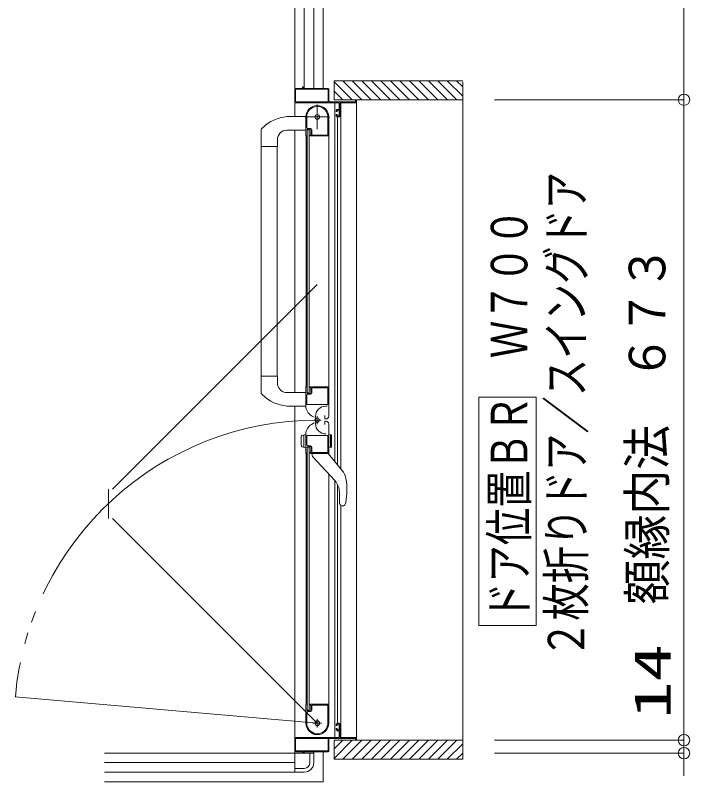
# Model space of a CAD drawing. Units: millimetres on the paper. Extents: x -305 to 305, y -152 to 152.
# Drawn here: x -53.11 to -17.68, y 13.57 to 53.84 of the extents above; entities that cross this region are included whole.
import ezdxf
from ezdxf.enums import TextEntityAlignment as Align

# ---------------------------------------------------------------- set-up
doc = ezdxf.new("R2010")
doc.units = ezdxf.units.MM
doc.linetypes.add('LONG_CHAIN', pattern=[21, 18, -1, 1, -1])
doc.linetypes.add('LONG_DOUBLE_CHAIN', pattern=[21.8, 18, -1, 0.6, -0.6, 0.6, -1])
doc.layers.add('0-0_0', color=7, linetype='Continuous', lineweight=9)
doc.layers.add('0-1_VIEW0001', color=7, linetype='Continuous', lineweight=9)
doc.styles.add('ＭＳ ゴシック', font='')
doc.styles.get('ＭＳ ゴシック').set_extended_font_data('MS Gothic')

# ---------------------------------------------------------------- blocks, each defined once
blk = doc.blocks.new('_ORIGIN')
at = {"layer": '0-0_0'}
blk.add_line((0, 0), (-1, 0), dxfattribs=at)
blk.add_circle((0, 0), 0.5, dxfattribs=at)

msp = doc.modelspace()

# ---------------------------------------------------------------- linework, layer by layer
at = {"layer": '0-0_0'}
for p, q in [((-17.984, 79.474), (-17.984, 50.004)), ((-27.945, 49.404), (-17.984, 49.404)), ((-27.945, 49.404), (-17.984, 49.404)), ((-17.984, 48.804), (-17.984, 16.354)), ((-17.984, 15.754), (-17.984, 21.001)), ((-17.984, 16.354), (-17.984, 16.954)), ((-27.945, 15.754), (-17.984, 15.754)), ((-27.945, 15.754), (-17.984, 15.754)), ((-17.984, 15.754), (-17.984, 15.074)), ((-27.945, 15.074), (-17.984, 15.074)), ((-17.984, 14.474), (-17.984, 13.874))]:
    msp.add_line(p, q, dxfattribs=at)
at = {"layer": '0-1_VIEW0001', "linetype": 'LONG_DOUBLE_CHAIN'}
for p, q in [((-36.934, 81.574), (-36.934, 49.999)), ((-37.249, 39.695), (-48.01, 28.935)), ((-48.21, 28.935), (-48.21, 27.409)), ((-37.249, 16.649), (-48.01, 27.409)), ((-53.114, 18.037), (-37.249, 16.649)), ((-36.934, 15.149), (-36.934, 13.574)), ((-48.434, 13.574), (-36.934, 13.574))]:
    msp.add_line(p, q, dxfattribs=at)
at = {"layer": '0-1_VIEW0001'}
for p, q in [((-38.434, 49.949), (-38.434, 81.074)), ((-37.934, 49.999), (-37.934, 80.074)), ((-37.434, 49.999), (-37.434, 80.074)), ((-37.434, 80.074), (-37.434, 49.999)), ((-29.609, 50.399), (-36.359, 50.399)), ((-36.359, 49.399), (-36.359, 50.399)), ((-35.41, 49.399), (-36.359, 50.349)), ((-34.91, 49.399), (-35.909, 50.399)), ((-34.41, 49.399), (-35.409, 50.399)), ((-33.909, 49.399), (-34.909, 50.399)), ((-33.409, 49.399), (-34.409, 50.399)), ((-32.909, 49.399), (-33.909, 50.399)), ((-32.409, 49.399), (-33.409, 50.399)), ((-31.909, 49.399), (-32.909, 50.399)), ((-31.409, 49.399), (-32.409, 50.399)), ((-30.909, 49.399), (-31.909, 50.399)), ((-30.414, 49.399), (-31.414, 50.399)), ((-29.919, 49.399), (-30.919, 50.399)), ((-29.609, 49.583), (-30.424, 50.399)), ((-29.609, 50.078), (-29.929, 50.399)), ((-29.609, 50.348), (-29.609, 14.749)), ((-38.434, 49.951), (-38.434, 48.524)), ((-38.389, 49.314), (-38.389, 49.939)), ((-38.384, 49.999), (-38.049, 49.999)), ((-38.374, 49.954), (-36.694, 49.954)), ((-38.034, 50.014), (-38.034, 50.064)), ((-38.024, 50.074), (-38.004, 50.074)), ((-37.994, 50.064), (-37.994, 50.014)), ((-37.979, 49.999), (-36.684, 49.999)), ((-36.679, 49.939), (-36.679, 49.314)), ((-36.634, 49.949), (-36.634, 49.314)), ((-35.91, 49.399), (-36.359, 49.849)), ((-36.114, 49.249), (-38.409, 49.249)), ((-36.694, 49.299), (-38.374, 49.299)), ((-36.619, 49.299), (-35.249, 49.299)), ((-29.609, 49.399), (-36.359, 49.399)), ((-36.328, 30.403), (-36.328, 49.249)), ((-36.099, 48.914), (-36.099, 49.234)), ((-36.049, 49.234), (-36.049, 48.549)), ((-35.199, 49.249), (-36.034, 49.249)), ((-36.011, 30.019), (-36.011, 49.249)), ((-35.234, 49.314), (-35.234, 49.384)), ((-35.184, 49.384), (-35.184, 49.264)), ((-35.184, 15.899), (-35.184, 49.249)), ((-36.249, 48.794), (-36.249, 48.849)), ((-36.214, 48.779), (-36.234, 48.779)), ((-36.199, 48.899), (-36.114, 48.899)), ((-36.199, 48.839), (-36.199, 48.794)), ((-36.114, 48.854), (-36.184, 48.854)), ((-36.099, 48.569), (-36.099, 48.839)), ((-38.677, 48.523), (-37.859, 48.526)), ((-37.849, 47.514), (-37.849, 48.499)), ((-37.804, 47.969), (-37.804, 48.499)), ((-36.699, 48.572), (-36.699, 47.559)), ((-36.649, 48.499), (-36.649, 34.324)), ((-36.249, 48.549), (-36.249, 48.614)), ((-36.234, 48.629), (-36.214, 48.629)), ((-36.199, 48.614), (-36.199, 48.569)), ((-36.099, 48.499), (-36.199, 48.499)), ((-36.188, 30.234), (-36.188, 48.499)), ((-36.184, 48.554), (-36.114, 48.554)), ((-39.973, 48.062), (-40.172, 47.878)), ((-40.199, 46.948), (-40.199, 47.809)), ((-38.844, 47.803), (-37.849, 47.803)), ((-38.434, 47.799), (-38.434, 34.024)), ((-37.786, 47.52), (-37.795, 47.506)), ((-37.684, 47.824), (-37.784, 47.824)), ((-37.784, 33.999), (-37.784, 47.824)), ((-37.634, 47.849), (-37.759, 47.849)), ((-37.614, 47.894), (-37.729, 47.894)), ((-37.684, 33.999), (-37.684, 47.824)), ((-37.624, 47.528), (-37.624, 47.534)), ((-37.614, 47.506), (-37.622, 47.52)), ((-37.584, 47.574), (-37.584, 47.799)), ((-37.539, 47.559), (-37.539, 47.819)), ((-36.709, 47.549), (-37.529, 47.549)), ((-39.344, 46.948), (-39.344, 47.303)), ((-37.834, 34.324), (-37.834, 47.499)), ((-37.808, 47.499), (-37.834, 47.499)), ((-36.659, 47.499), (-37.601, 47.499)), ((-40.199, 46.948), (-40.199, 34.013)), ((-39.344, 46.948), (-40.199, 46.948)), ((-39.349, 46.948), (-39.349, 34.874)), ((-39.344, 34.874), (-40.199, 34.874)), ((-39.344, 34.874), (-39.344, 34.519)), ((-37.849, 34.309), (-37.849, 33.322)), ((-37.834, 34.324), (-37.808, 34.324)), ((-37.795, 34.316), (-37.786, 34.302)), ((-37.624, 34.289), (-37.624, 34.295)), ((-37.622, 34.302), (-37.614, 34.316)), ((-36.649, 34.324), (-37.601, 34.324)), ((-37.584, 34.024), (-37.584, 34.249)), ((-37.539, 34.009), (-37.539, 34.259)), ((-37.524, 34.274), (-36.709, 34.274)), ((-36.699, 34.264), (-36.699, 33.404)), ((-36.649, 34.355), (-36.649, 32.784)), ((-39.974, 33.762), (-40.172, 33.945)), ((-38.914, 34.024), (-37.859, 34.024)), ((-37.804, 33.409), (-37.804, 33.859)), ((-37.784, 33.999), (-37.684, 33.999)), ((-37.759, 33.974), (-37.634, 33.974)), ((-37.729, 33.934), (-37.614, 33.934)), ((-25.755, 33.785), (-28.755, 33.785)), ((-28.755, 21.785), (-28.755, 33.785)), ((-25.755, 21.785), (-25.755, 33.785)), ((-38.677, 33.299), (-37.859, 33.296)), ((-38.434, 14.074), (-38.434, 33.298)), ((-38.434, 33.298), (-38.434, 15.199)), ((-36.709, 33.394), (-37.789, 33.394)), ((-36.723, 33.304), (-36.803, 33.304)), ((-37.419, 32.728), (-37.549, 32.803)), ((-37.343, 32.764), (-37.343, 32.384)), ((-36.854, 32.659), (-36.854, 32.809)), ((-36.799, 32.634), (-36.829, 32.634)), ((-37.419, 32.42), (-37.549, 32.345)), ((-36.854, 32.489), (-36.854, 32.339)), ((-36.799, 32.514), (-36.829, 32.514)), ((-36.649, 30.793), (-36.649, 32.364)), ((-37.849, 31.823), (-38.044, 31.771)), ((-37.849, 30.839), (-37.849, 31.825)), ((-38.099, 31.699), (-38.099, 31.248)), ((-37.949, 31.15), (-37.949, 31.796)), ((-37.804, 31.739), (-37.804, 31.289)), ((-36.709, 31.754), (-37.789, 31.754)), ((-36.699, 30.884), (-36.699, 31.744)), ((-36.549, 31.15), (-36.549, 31.796)), ((-36.499, 31.756), (-36.499, 31.19)), ((-37.849, 31.123), (-38.044, 31.175)), ((-37.784, 31.149), (-37.784, 17.324)), ((-37.784, 31.149), (-37.684, 31.149)), ((-37.759, 31.174), (-37.634, 31.174)), ((-37.729, 31.214), (-37.614, 31.214)), ((-37.684, 31.149), (-37.684, 17.324)), ((-37.584, 31.124), (-37.584, 30.899)), ((-37.539, 31.139), (-37.539, 30.889)), ((-36.649, 31.123), (-36.525, 31.156)), ((-37.834, 30.824), (-37.834, 17.649)), ((-37.834, 30.824), (-37.808, 30.824)), ((-37.795, 30.831), (-37.786, 30.845)), ((-37.624, 30.859), (-37.624, 30.853)), ((-37.622, 30.845), (-37.614, 30.831)), ((-37.601, 30.824), (-36.659, 30.824)), ((-37.524, 30.874), (-36.709, 30.874)), ((-37.524, 30.824), (-37.524, 30.733)), ((-37.495, 30.662), (-36.317, 29.374)), ((-35.936, 29.928), (-36.674, 30.824)), ((-36.649, 16.649), (-36.649, 29.737)), ((-36.328, 15.899), (-36.328, 29.385)), ((-36.188, 16.649), (-36.188, 29.189)), ((-36.09, 28.79), (-36.09, 28.271)), ((-35.756, 28.237), (-35.8, 28.122)), ((-36.029, 28.109), (-36.027, 28.107)), ((-36.011, 15.899), (-36.011, 28.074)), ((-35.952, 28.074), (-35.87, 28.074)), ((-35.828, 28.087), (-35.8, 28.122)), ((-35.828, 28.087), (-35.828, 28.087)), ((-25.755, 21.785), (-28.755, 21.785)), ((-37.849, 17.634), (-37.849, 16.649)), ((-37.808, 17.649), (-37.834, 17.649)), ((-37.786, 17.627), (-37.795, 17.641)), ((-37.684, 17.324), (-37.784, 17.324)), ((-37.624, 17.62), (-37.624, 17.614)), ((-37.614, 17.641), (-37.622, 17.627)), ((-36.659, 17.649), (-37.601, 17.649)), ((-37.584, 17.574), (-37.584, 17.349)), ((-37.539, 17.589), (-37.539, 17.329)), ((-36.709, 17.599), (-37.529, 17.599)), ((-36.699, 16.575), (-36.699, 17.589)), ((-37.804, 17.179), (-37.804, 16.649)), ((-37.634, 17.299), (-37.759, 17.299)), ((-37.614, 17.254), (-37.729, 17.254)), ((-36.249, 16.599), (-36.249, 16.534)), ((-36.234, 16.519), (-36.214, 16.519)), ((-36.099, 16.649), (-36.199, 16.649)), ((-36.199, 16.534), (-36.199, 16.579)), ((-36.184, 16.594), (-36.114, 16.594)), ((-36.099, 16.579), (-36.099, 16.309)), ((-36.049, 15.914), (-36.049, 16.599)), ((-36.249, 16.354), (-36.249, 16.299)), ((-36.214, 16.369), (-36.234, 16.369)), ((-36.199, 16.309), (-36.199, 16.354)), ((-36.199, 16.249), (-36.114, 16.249)), ((-36.114, 16.294), (-36.184, 16.294)), ((-36.099, 16.234), (-36.099, 15.914)), ((-36.114, 15.899), (-38.409, 15.899)), ((-38.389, 15.834), (-38.389, 15.209)), ((-36.694, 15.849), (-38.374, 15.849)), ((-36.679, 15.209), (-36.679, 15.834)), ((-36.634, 15.199), (-36.634, 15.834)), ((-36.619, 15.849), (-35.249, 15.849)), ((-29.609, 15.749), (-36.359, 15.749)), ((-35.41, 15.749), (-36.359, 14.799)), ((-35.91, 15.749), (-36.359, 15.299)), ((-35.199, 15.899), (-36.034, 15.899)), ((-34.91, 15.749), (-35.909, 14.749)), ((-34.41, 15.749), (-35.409, 14.749)), ((-35.234, 15.834), (-35.234, 15.764)), ((-35.184, 15.764), (-35.184, 15.884)), ((-33.91, 15.749), (-34.909, 14.749)), ((-33.409, 15.749), (-34.409, 14.749)), ((-32.91, 15.749), (-33.909, 14.749)), ((-32.409, 15.749), (-33.409, 14.749)), ((-31.909, 15.749), (-32.909, 14.749)), ((-31.409, 15.749), (-32.409, 14.749)), ((-30.909, 15.749), (-31.909, 14.749)), ((-30.414, 15.749), (-31.414, 14.749)), ((-29.919, 15.749), (-30.919, 14.749)), ((-29.609, 15.564), (-30.425, 14.749)), ((-37.434, 15.074), (-48.434, 15.074)), ((-38.384, 15.149), (-38.049, 15.149)), ((-38.374, 15.194), (-36.694, 15.194)), ((-38.034, 15.134), (-38.034, 15.084)), ((-38.024, 15.074), (-38.004, 15.074)), ((-37.994, 15.084), (-37.994, 15.134)), ((-37.979, 15.149), (-36.684, 15.149)), ((-37.934, 15.074), (-37.934, 15.149)), ((-37.834, 15.074), (-37.434, 15.074)), ((-37.634, 15.074), (-37.634, 14.574)), ((-37.434, 15.074), (-37.434, 15.149)), ((-37.434, 15.149), (-37.434, 15.074)), ((-37.434, 15.074), (-37.434, 14.574)), ((-29.609, 15.069), (-29.93, 14.749)), ((-38.434, 14.574), (-48.434, 14.574)), ((-38.434, 14.074), (-38.434, 14.474)), ((-37.934, 14.274), (-38.434, 14.274)), ((-38.434, 14.074), (-48.434, 14.074)), ((-48.434, 14.074), (-38.434, 14.074)), ((-38.434, 14.074), (-37.934, 14.074))]:
    msp.add_line(p, q, dxfattribs=at)
at = {"layer": '0-1_VIEW0001', "linetype": 'LONG_CHAIN'}
for p, q in [((-37.249, 47.849), (-37.249, 49.149)), ((-37.899, 48.499), (-36.599, 48.499)), ((-37.249, 32.786), (-37.249, 32.361)), ((-37.037, 32.574), (-37.428, 32.574)), ((-37.019, 16.649), (-37.479, 16.649)), ((-37.249, 16.419), (-37.249, 16.879))]:
    msp.add_line(p, q, dxfattribs=at)
at = {"layer": '0-1_VIEW0001', "color": 5}
msp.add_line((-36.359, 15.749), (-29.609, 15.749), dxfattribs=at)
at = {"layer": '0-1_VIEW0001'}
for points in [[(-36.649, 31.123), (-36.649, 31.823), (-36.525, 31.79)], [(-36.082, 28.209), (-36.083, 28.214), (-36.084, 28.218), (-36.085, 28.222), (-36.086, 28.226), (-36.087, 28.23), (-36.087, 28.235), (-36.088, 28.239), (-36.089, 28.243), (-36.089, 28.248), (-36.09, 28.252), (-36.09, 28.254), (-36.09, 28.257), (-36.09, 28.259), (-36.09, 28.261), (-36.09, 28.263), (-36.09, 28.265), (-36.09, 28.267), (-36.09, 28.269), (-36.09, 28.272), (-36.09, 28.274)], [(-36.029, 28.11), (-36.03, 28.111), (-36.031, 28.112), (-36.032, 28.113), (-36.033, 28.114), (-36.034, 28.115), (-36.035, 28.116), (-36.036, 28.118), (-36.037, 28.119), (-36.038, 28.12), (-36.039, 28.122), (-36.04, 28.123), (-36.041, 28.124), (-36.042, 28.126), (-36.043, 28.127), (-36.044, 28.129), (-36.045, 28.13), (-36.046, 28.132), (-36.047, 28.134), (-36.049, 28.135), (-36.051, 28.138), (-36.053, 28.141), (-36.054, 28.145), (-36.056, 28.148), (-36.058, 28.151), (-36.06, 28.155), (-36.062, 28.158), (-36.064, 28.162), (-36.066, 28.166), (-36.068, 28.17), (-36.069, 28.173), (-36.071, 28.177), (-36.073, 28.181), (-36.074, 28.185), (-36.076, 28.189), (-36.077, 28.193), (-36.078, 28.197), (-36.08, 28.201), (-36.081, 28.205), (-36.082, 28.209)], [(-35.87, 28.074), (-35.868, 28.074), (-35.866, 28.074), (-35.864, 28.074), (-35.861, 28.075), (-35.859, 28.075), (-35.857, 28.075), (-35.855, 28.076), (-35.853, 28.076), (-35.85, 28.077), (-35.848, 28.077), (-35.846, 28.078), (-35.844, 28.078), (-35.842, 28.079), (-35.839, 28.08), (-35.837, 28.081), (-35.835, 28.082), (-35.833, 28.083), (-35.831, 28.084), (-35.83, 28.085), (-35.828, 28.087)], [(-29.609, 14.749), (-36.359, 14.749), (-36.359, 15.749)]]:
    msp.add_lwpolyline(points, dxfattribs=at)
for centre, radius in [((-37.249, 48.499), 0.125), ((-37.249, 32.574), 0.113), ((-37.249, 16.649), 0.125)]:
    msp.add_circle(centre, radius, dxfattribs=at)
for centre, radius, start, end in [((-38.384, 49.949), 0.05, 90, 180), ((-38.374, 49.939), 0.015, 90, 180), ((-38.049, 50.014), 0.015, 270, 0), ((-38.024, 50.064), 0.01, 90, 180), ((-38.004, 50.064), 0.01, 0, 90), ((-37.979, 50.014), 0.015, 180, 270), ((-36.694, 49.939), 0.015, 0, 90), ((-36.684, 49.949), 0.05, 0, 90), ((-38.409, 49.274), 0.025, 180, 270), ((-38.374, 49.314), 0.015, 180, 270), ((-36.694, 49.314), 0.015, 270, 0), ((-36.619, 49.314), 0.015, 180, 270), ((-36.114, 49.234), 0.015, 0, 90), ((-36.034, 49.234), 0.015, 90, 180), ((-35.249, 49.314), 0.015, 270, 0), ((-35.219, 49.384), 0.015, 90, 180), ((-35.199, 49.384), 0.015, 0, 90), ((-35.199, 49.264), 0.015, 270, 0), ((-37.249, 48.499), 0.6, 0, 180), ((-37.249, 48.499), 0.555, 7.7671, 180), ((-36.199, 48.849), 0.05, 90, 180), ((-36.234, 48.794), 0.015, 180, 270), ((-36.214, 48.794), 0.015, 270, 0), ((-36.184, 48.839), 0.015, 90, 180), ((-36.114, 48.914), 0.015, 270, 0), ((-36.114, 48.839), 0.015, 0, 90), ((-38.67, 46.453), 2.07, 90.2, 129.0242), ((-36.709, 48.572), 0.01, 0, 7.7671), ((-36.234, 48.614), 0.015, 90, 180), ((-36.199, 48.549), 0.05, 180, 270), ((-36.214, 48.614), 0.015, 0, 90), ((-36.184, 48.569), 0.015, 180, 270), ((-36.114, 48.569), 0.015, 270, 0), ((-36.099, 48.549), 0.05, 270, 0), ((-37.729, 47.969), 0.075, 180, 270), ((-40.099, 47.809), 0.1, 136.5276, 180), ((-38.844, 47.303), 0.5, 90, 180), ((-37.834, 47.514), 0.015, 180, 270), ((-37.799, 47.528), 0.015, 329.0362, 0), ((-37.759, 47.824), 0.025, 90, 180), ((-37.634, 47.799), 0.05, 0, 90), ((-37.609, 47.534), 0.015, 90, 180), ((-37.609, 47.528), 0.015, 180, 210.9638), ((-37.614, 47.819), 0.075, 0, 90), ((-37.609, 47.574), 0.025, 270, 0), ((-37.529, 47.559), 0.01, 180, 270), ((-36.709, 47.559), 0.01, 270, 0), ((-37.808, 47.514), 0.015, 270, 329.0362), ((-37.601, 47.514), 0.015, 210.9638, 270), ((-36.659, 47.509), 0.01, 270, 0), ((-38.844, 34.519), 0.5, 180, 262.0444), ((-37.834, 34.309), 0.015, 90, 180), ((-37.808, 34.309), 0.015, 30.9638, 90), ((-37.799, 34.295), 0.015, 0, 30.9638), ((-37.609, 34.295), 0.015, 149.0362, 180), ((-37.609, 34.289), 0.015, 180, 270), ((-37.601, 34.309), 0.015, 90, 149.0362), ((-37.609, 34.249), 0.025, 0, 90), ((-37.524, 34.259), 0.015, 90, 180), ((-36.709, 34.264), 0.01, 0, 90), ((-36.659, 34.314), 0.01, 0, 90), ((-40.099, 34.014), 0.1, 180, 223.4724), ((-37.729, 33.859), 0.075, 90, 180), ((-37.759, 33.999), 0.025, 180, 270), ((-37.634, 34.024), 0.05, 270, 0), ((-37.614, 34.009), 0.075, 270, 0), ((-38.67, 35.369), 2.07, 230.9419, 269.8), ((-37.249, 33.322), 0.6, 180, 240), ((-37.789, 33.409), 0.015, 180, 270), ((-36.803, 32.764), 0.54, 90, 180), ((-36.709, 33.404), 0.01, 270, 0), ((-36.829, 32.659), 0.025, 180, 270), ((-36.799, 32.784), 0.15, 270, 0), ((-37.249, 31.825), 0.6, 120, 180), ((-36.803, 32.384), 0.54, 180, 270), ((-36.829, 32.489), 0.025, 90, 180), ((-36.799, 32.364), 0.15, 0, 90), ((-38.024, 31.699), 0.075, 105, 180), ((-37.789, 31.739), 0.015, 90, 180), ((-36.709, 31.744), 0.01, 0, 90), ((-36.534, 31.756), 0.035, 0, 75), ((-38.024, 31.248), 0.075, 180, 255), ((-37.729, 31.289), 0.075, 180, 270), ((-37.759, 31.149), 0.025, 90, 180), ((-37.634, 31.124), 0.05, 0, 90), ((-37.614, 31.139), 0.075, 0, 90), ((-36.534, 31.19), 0.035, 285, 0), ((-37.834, 30.839), 0.015, 180, 270), ((-37.808, 30.839), 0.015, 270, 329.0362), ((-37.799, 30.853), 0.015, 329.0362, 0), ((-37.609, 30.859), 0.015, 90, 180), ((-37.609, 30.853), 0.015, 180, 210.9638), ((-37.601, 30.839), 0.015, 210.9638, 270), ((-37.609, 30.899), 0.025, 270, 0), ((-37.524, 30.889), 0.015, 180, 270), ((-37.424, 30.733), 0.1, 180, 222.4362), ((-36.709, 30.884), 0.01, 270, 0), ((-36.659, 30.834), 0.01, 270, 0), ((-36.631, 29.356), 0.9, 9.2884, 39.5), ((-39.364, 28.909), 3.67, 349.4547, 9.2884), ((-36.955, 28.79), 0.865, 0, 42.4362), ((-35.952, 28.174), 0.1, 221.8103, 270), ((-37.834, 17.634), 0.015, 90, 180), ((-37.808, 17.634), 0.015, 30.9638, 90), ((-37.799, 17.62), 0.015, 0, 30.9638), ((-37.759, 17.324), 0.025, 180, 270), ((-37.634, 17.349), 0.05, 270, 0), ((-37.609, 17.62), 0.015, 149.0362, 180), ((-37.609, 17.614), 0.015, 180, 270), ((-37.601, 17.634), 0.015, 90, 149.0362), ((-37.614, 17.329), 0.075, 270, 0), ((-37.609, 17.574), 0.025, 0, 90), ((-37.529, 17.589), 0.01, 90, 180), ((-36.709, 17.589), 0.01, 0, 90), ((-36.659, 17.639), 0.01, 0, 90), ((-37.729, 17.179), 0.075, 90, 180), ((-37.249, 16.649), 0.6, 180, 0), ((-37.249, 16.649), 0.555, 180, 352.2329), ((-36.709, 16.575), 0.01, 352.2329, 0), ((-36.664, 16.748), 0.015, 0, 2.6935), ((-36.199, 16.599), 0.05, 90, 180), ((-36.234, 16.534), 0.015, 180, 270), ((-36.214, 16.534), 0.015, 270, 0), ((-36.184, 16.579), 0.015, 90, 180), ((-36.114, 16.579), 0.015, 0, 90), ((-36.099, 16.599), 0.05, 0, 90), ((-36.234, 16.354), 0.015, 90, 180), ((-36.199, 16.299), 0.05, 180, 270), ((-36.214, 16.354), 0.015, 0, 90), ((-36.184, 16.309), 0.015, 180, 270), ((-36.114, 16.309), 0.015, 270, 0), ((-36.114, 16.234), 0.015, 0, 90), ((-38.409, 15.874), 0.025, 90, 180), ((-38.374, 15.834), 0.015, 90, 180), ((-36.694, 15.834), 0.015, 0, 90), ((-36.619, 15.834), 0.015, 90, 180), ((-36.114, 15.914), 0.015, 270, 0), ((-36.034, 15.914), 0.015, 180, 270), ((-35.249, 15.834), 0.015, 0, 90), ((-35.219, 15.764), 0.015, 180, 270), ((-35.199, 15.884), 0.015, 0, 90), ((-35.199, 15.764), 0.015, 270, 0), ((-38.384, 15.199), 0.05, 180, 270), ((-38.374, 15.209), 0.015, 180, 270), ((-38.049, 15.134), 0.015, 0, 90), ((-38.024, 15.084), 0.01, 180, 270), ((-38.004, 15.084), 0.01, 270, 0), ((-37.979, 15.134), 0.015, 90, 180), ((-36.694, 15.209), 0.015, 270, 0), ((-36.684, 15.199), 0.05, 270, 0), ((-37.934, 14.574), 0.5, 270, 0), ((-37.934, 14.574), 0.3, 270, 0)]:
    msp.add_arc(centre, radius, start, end, dxfattribs=at)
at = {"layer": '0-1_VIEW0001', "linetype": 'LONG_DOUBLE_CHAIN'}
msp.add_arc((-37.249, 16.649), 15.925, 90, 175, dxfattribs=at)

# ---------------------------------------------------------------- block references
at = {"layer": '0-0_0', "xscale": 0.6, "yscale": 0.6}
for p, rotation in [((-17.984, 49.404), 270), ((-17.984, 49.404), 90), ((-17.984, 15.754), 270), ((-17.984, 15.754), 270), ((-17.984, 15.074), 90)]:
    msp.add_blockref('_ORIGIN', p, dxfattribs=dict(at, rotation=rotation))

# ---------------------------------------------------------------- texts
at = {"layer": '0-0_0', "style": 'ＭＳ ゴシック'}
for s, width, p in [('額縁内法\u3000６７３', 0.9, (-18.386, 22.886)), ('14', 1.5, (-18.114, 16.882))]:
    msp.add_text(s, height=1.921, rotation=90, dxfattribs=dict(at, width=width)).set_placement(p, align=Align.BOTTOM_LEFT)
at = {"layer": '0-1_VIEW0001', "style": 'ＭＳ ゴシック', "width": 0.75}
for s, p in [('２枚折りドア／スイングドア', (-22.638, 20.071)), ('ドア位置ＢＲ\u3000Ｗ７００', (-25.635, 22.071))]:
    msp.add_text(s, height=1.921, rotation=90, dxfattribs=at).set_placement(p, align=Align.BOTTOM_LEFT)

doc.saveas('drawing.dxf')
